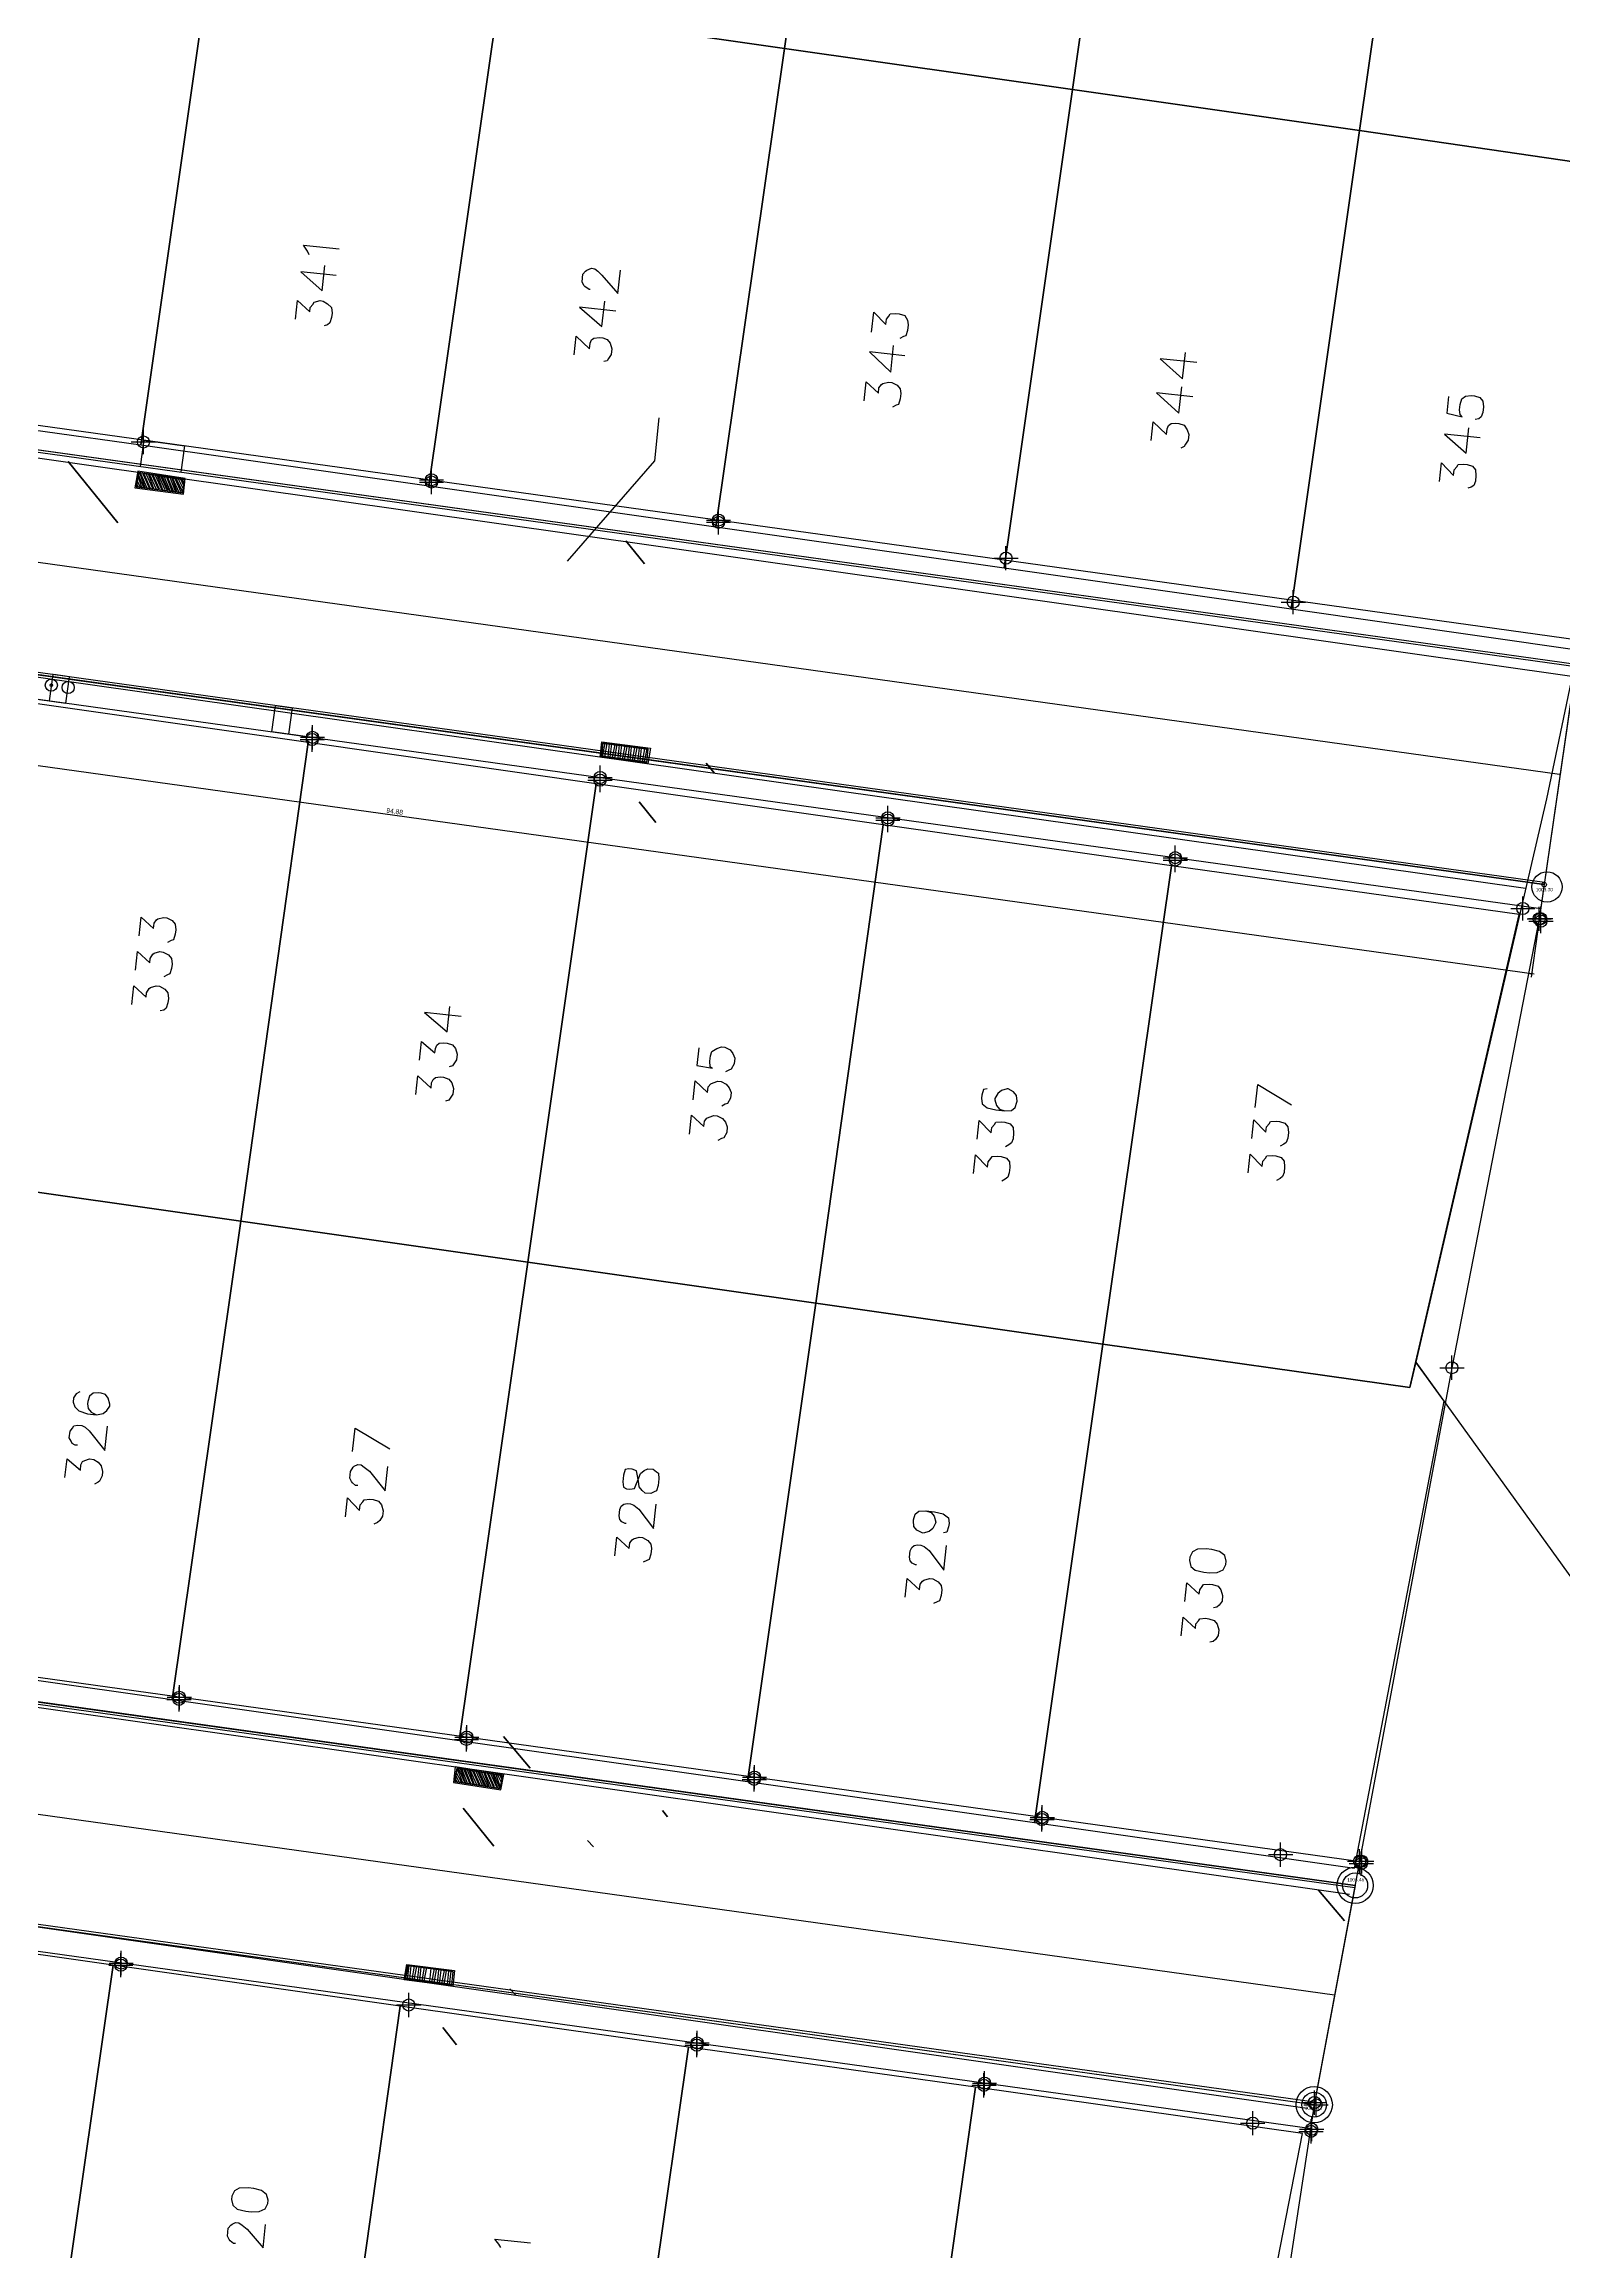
# Model space of a CAD drawing. Header units: metres. Extents: x -977055 to 805873, y -1033982 to 242021.
# Drawn here: x 1085.3 to 1148, y 896.6 to 987.7 of the extents above; entities that cross this region are included whole.
import ezdxf

# ---------------------------------------------------------------- set-up
doc = ezdxf.new("R2010")
doc.units = ezdxf.units.M
doc.header["$PDMODE"] = 32
doc.header["$PDSIZE"] = 1.5
for name, color, linetype in [('C-ROAD-PROF-TEXT', 11, 'Continuous'), ('NIVEL BORDILLO', 6, 'Continuous'), ('V-NODE', 1, 'Continuous')]:
    doc.layers.add(name, color=color, linetype=linetype)
doc.layers.add('PDF2_area escolar', color=7, linetype='Continuous', true_color=0x989898)
doc.layers.add('PDF_Geometry', color=7, linetype='Continuous', true_color=0x797979)
doc.layers.get('PDF2_area escolar').off()
doc.styles.add('CITY2', font='stylu.ttf', dxfattribs={"height": 0.2})
doc.styles.add('MtXpl_Calibri', font='calibri.ttf')
doc.dimstyles.new('COTAS2', dxfattribs={"dimtxt": 0.02, "dimasz": 0.1, "dimexe": 0.15, "dimexo": 0.08, "dimgap": 0.05, "dimtad": 1, "dimzin": 0, "dimdsep": 46, "dimtxsty": 'CITY2', "dimblk": 'ARCHTICK', "dimcen": 1, "dimdle": 0.1, "dimclrd": 1, "dimclre": 1, "dimclrt": 2, "dimadec": 0, "dimazin": 0, "dimtfac": 1, "dimtofl": 0, "dimtmove": 0, "dimatfit": 3, "dimldrblk": 'ARCHTICK', "dimfxl": 0.18, "dimtolj": 1, "dimtzin": 0, "dimarcsym": 0})

# ---------------------------------------------------------------- blocks, each defined once
blk = doc.blocks.new('base')
at = {"layer": 'PDF_Geometry', "lineweight": 25, "extrusion": (-0.000787417, 0.063364, 0.99799), "elevation": 0.026}
for points in [[(-314.355, -197.288), (-299.601, -195.681), (-292.744, -194.188), (-282.663, -192.111), (-274.476, -190.361), (-258.037, -185.154), (-248.029, -180.61), (-240.539, -177.71), (-228.643, -174.042), (-222.733, -172.714), (-217.384, -171.04), (-209.935, -169.248), (-202.16, -164.759), (-196.196, -160.284), (-195.073, -159.817), (-178.095, -157.457), (-154.298, -156.614), (-136.667, -154.611), (-124.436, -153.164), (-118.066, -151.474), (-100.79, -146.646), (-80.955, -140.967), (-73.385, -139.328), (-61.694, -135.822), (-40.504, -131.604), (-37.727, -130.872), (-17.661, -129.441), (1.311, -127.461), (21.092, -124.929), (41.006, -122.83), (47.376, -123.458), (63.592, -123.186), (81.402, -124.312), (85.639, -96.072), (88.705, -66.393), (92.811, -40.781), (97.16, -22.386), (100.596, -1.562), (102.483, 8.32), (109.691, 37.361), (117.528, 76.62), (126.217, 115.638), (131.513, 149.592), (134.682, 173.973), (136.916, 195.591), (139.956, 229.678), (141.558, 250.676), (142.614, 271.37), (143.252, 283.21), (147.066, 312.938), (152.58, 355.631), (153.554, 396.042), (150.869, 418.02), (151.777, 438.639), (150.959, 458.028), (151.777, 438.639), (150.869, 418.02), (153.554, 396.042), (152.58, 355.631), (147.066, 312.938), (143.252, 283.21), (142.614, 271.37), (141.558, 250.676), (139.956, 229.678), (136.916, 195.591), (134.682, 173.973), (131.513, 149.592), (126.217, 115.638), (117.528, 76.62), (109.691, 37.361), (102.483, 8.32), (100.596, -1.562), (97.16, -22.386), (92.811, -40.781), (88.705, -66.393), (85.639, -96.072), (81.402, -124.312), (63.592, -123.186), (47.376, -123.458), (41.006, -122.83), (21.092, -124.929), (1.311, -127.461), (-17.661, -129.441), (-37.727, -130.872), (-40.504, -131.604), (-61.694, -135.822), (-73.385, -139.328), (-80.955, -140.967), (-100.79, -146.646), (-118.066, -151.474), (-124.436, -153.164), (-136.667, -154.611), (-154.298, -156.614), (-178.095, -157.457), (-195.073, -159.817), (-196.196, -160.284), (-202.16, -164.759), (-209.935, -169.248), (-217.384, -171.04), (-222.733, -172.714), (-228.643, -174.042), (-240.539, -177.71), (-248.029, -180.61), (-258.037, -185.154), (-274.476, -190.361), (-282.663, -192.111), (-292.744, -194.188), (-299.601, -195.681), (-314.355, -197.288), (-312.178, -178.446), (-309.146, -157.898), (-306.876, -132.899), (-305.823, -118.002), (-298.643, -78.802), (-291.055, -45.077), (-282.252, -15.116), (-275.645, 10.473), (-270.319, 33.898), (-263.825, 63.164), (-258.15, 86.408), (-284.424, 123.888)], [(-267.999, 16.971), (-268.131, 15.874), (-179.142, 2.046), (-177.207, 3.482), (-171.285, 41.86)], [(-213.008, 40.023), (-212.933, 39.875), (-212.778, 39.625), (-214.241, 39.801)], [(-214.108, 40.898), (-212.646, 40.722), (-213.523, 41.523), (-213.65, 40.472)], [(-224.596, 41.605), (-224.55, 41.6), (-224.378, 41.486), (-224.338, 41.435), (-224.263, 41.287), (-224.302, 40.967), (-224.41, 40.841), (-224.461, 40.8), (-224.655, 40.731), (-224.792, 40.748), (-224.918, 40.856), (-225.084, 41.015), (-225.733, 41.788), (-225.849, 40.829)], [(-212.409, 42.687), (-212.503, 41.91), (-213.002, 42.388), (-213.024, 42.205), (-213.131, 42.079), (-213.188, 41.993), (-213.428, 41.929), (-213.565, 41.945), (-213.737, 42.059), (-213.903, 42.218), (-213.921, 42.452), (-213.899, 42.635), (-213.826, 42.858), (-213.723, 42.938), (-213.581, 42.967)], [(-225.645, 42.52), (-224.137, 42.338), (-225.059, 43.145), (-225.186, 42.093)], [(-236.191, 43.512), (-236.29, 42.689), (-236.783, 43.212), (-236.811, 42.984), (-236.919, 42.858), (-236.975, 42.772), (-237.209, 42.754), (-237.347, 42.77), (-237.57, 42.843), (-237.685, 43.043), (-237.708, 43.231), (-237.681, 43.46), (-237.608, 43.683), (-237.511, 43.717), (-237.363, 43.792)], [(-223.9, 44.303), (-223.993, 43.526), (-224.532, 44.055), (-224.56, 43.827), (-224.622, 43.695), (-224.725, 43.615), (-224.959, 43.596), (-225.096, 43.613), (-225.273, 43.681), (-225.394, 43.834), (-225.458, 44.074), (-225.43, 44.302), (-225.317, 44.474), (-225.26, 44.56), (-225.117, 44.589)], [(-172.675, 43.789), (-264.945, 58.105)], [(-237.554, 44.511), (-236.092, 44.335), (-236.963, 45.182), (-237.095, 44.085)], [(-249.605, 44.943), (-248.097, 44.761), (-249.014, 45.613), (-249.146, 44.516)], [(-235.849, 46.346), (-235.943, 45.569), (-236.442, 46.046), (-236.469, 45.818), (-236.577, 45.692), (-236.628, 45.651), (-236.868, 45.588), (-237.005, 45.604), (-237.223, 45.723), (-237.343, 45.877), (-237.367, 46.065), (-237.339, 46.294), (-237.266, 46.517), (-237.169, 46.551), (-237.021, 46.626)], [(-249.434, 46.36), (-247.926, 46.178), (-248.843, 47.03), (-248.976, 45.933)], [(-259.993, 46.473), (-259.911, 47.158), (-260.54, 47.327), (-260.459, 47.224), (-260.435, 47.036), (-260.463, 46.807), (-260.536, 46.584), (-260.69, 46.464), (-260.924, 46.446), (-261.061, 46.462), (-261.284, 46.535), (-261.405, 46.689), (-261.423, 46.923), (-261.395, 47.152), (-261.328, 47.329), (-261.225, 47.409), (-261.083, 47.438)], [(-223.521, 52.836), (-227.169, 48.732), (-227.383, 46.949)], [(-247.689, 48.143), (-247.783, 47.366), (-248.322, 47.895), (-248.349, 47.666), (-248.412, 47.535), (-248.514, 47.454), (-248.702, 47.431), (-248.84, 47.447), (-249.063, 47.52), (-249.178, 47.72), (-249.247, 47.914), (-249.219, 48.142), (-249.106, 48.314), (-249.049, 48.4), (-248.901, 48.475)], [(-261.269, 48.203), (-259.806, 48.027), (-260.683, 48.828), (-260.81, 47.777)], [(-207.722, 49.264), (-205.859, 48.946), (-205.741, 49.535), (-207.655, 49.812)], [(-205.97, 49.563), (-205.836, 49.129)], [(-206.061, 49.574), (-205.848, 49.038)], [(-206.107, 49.579), (-205.904, 48.952)], [(-206.198, 49.59), (-205.944, 49.003)], [(-206.29, 49.601), (-206.036, 49.014)], [(-206.335, 49.607), (-206.082, 49.02)], [(-206.427, 49.618), (-206.173, 49.031)], [(-206.473, 49.623), (-206.264, 49.042)], [(-206.564, 49.634), (-206.31, 49.047)], [(-206.655, 49.645), (-206.402, 49.058)], [(-206.701, 49.651), (-206.447, 49.064)], [(-206.792, 49.662), (-206.539, 49.075)], [(-206.838, 49.667), (-206.63, 49.086)], [(-206.93, 49.678), (-206.676, 49.091)], [(-207.021, 49.689), (-206.767, 49.102)], [(-207.067, 49.695), (-206.813, 49.108)], [(-207.153, 49.751), (-206.904, 49.119)], [(-207.244, 49.762), (-206.996, 49.13)], [(-207.29, 49.768), (-207.041, 49.135)], [(-207.381, 49.779), (-207.133, 49.146)], [(-207.427, 49.785), (-207.224, 49.157)], [(-259.569, 49.992), (-259.663, 49.215), (-260.156, 49.738), (-260.184, 49.51), (-260.292, 49.383), (-260.348, 49.298), (-260.582, 49.279), (-260.72, 49.296), (-260.943, 49.369), (-261.063, 49.523), (-261.081, 49.757), (-261.054, 49.985), (-260.986, 50.163), (-260.884, 50.243), (-260.741, 50.272)], [(-205.741, 49.535), (-205.747, 49.489)], [(-205.833, 49.546), (-205.758, 49.398)], [(-205.924, 49.557), (-205.774, 49.261)], [(-207.518, 49.796), (-207.264, 49.208)], [(-207.61, 49.807), (-207.356, 49.219)], [(-207.661, 49.766), (-207.402, 49.225)], [(-207.677, 49.629), (-207.493, 49.236)], [(-207.694, 49.492), (-207.584, 49.247)], [(-207.705, 49.401), (-207.63, 49.253)], [(-207.722, 49.264), (-207.722, 49.264)], [(-255.13, 108.395), (-164.82, 94.361), (-163.424, 92.477), (-169.398, 54.06), (-171.282, 52.664), (-262.916, 66.857)], [(-226.687, 61.194), (-224.819, 60.922), (-224.885, 60.374), (-226.753, 60.645)], [(-224.865, 60.928), (-224.976, 60.385)], [(-224.956, 60.939), (-225.068, 60.396)], [(-225.093, 60.955), (-225.159, 60.407)], [(-225.185, 60.966), (-225.251, 60.418)], [(-225.276, 60.977), (-225.388, 60.434)], [(-225.367, 60.988), (-225.479, 60.445)], [(-225.505, 61.005), (-225.571, 60.456)], [(-225.596, 61.016), (-225.662, 60.467)], [(-225.682, 61.073), (-225.799, 60.484)], [(-225.773, 61.084), (-225.885, 60.541)], [(-225.91, 61.1), (-225.976, 60.552)], [(-226.002, 61.111), (-226.068, 60.563)], [(-226.093, 61.122), (-226.205, 60.579)], [(-226.185, 61.133), (-226.296, 60.59)], [(-226.322, 61.15), (-226.388, 60.601)], [(-226.413, 61.161), (-226.479, 60.612)], [(-226.505, 61.172), (-226.616, 60.629)], [(-226.596, 61.183), (-226.708, 60.64)], [(-205.636, 68.117), (-205.729, 67.34), (-206.228, 67.817), (-206.256, 67.589), (-206.364, 67.463), (-206.415, 67.423), (-206.654, 67.359), (-206.791, 67.375), (-207.009, 67.494), (-207.13, 67.648), (-207.148, 67.882), (-207.126, 68.065), (-207.052, 68.288), (-206.956, 68.322), (-206.807, 68.397)], [(-205.465, 69.534), (-205.558, 68.757), (-206.057, 69.234), (-206.079, 69.052), (-206.193, 68.88), (-206.244, 68.84), (-206.484, 68.776), (-206.621, 68.792), (-206.838, 68.911), (-206.959, 69.065), (-206.977, 69.299), (-206.955, 69.482), (-206.882, 69.705), (-206.785, 69.739), (-206.637, 69.814)], [(-205.294, 70.951), (-205.388, 70.174), (-205.887, 70.651), (-205.909, 70.469), (-206.022, 70.297), (-206.073, 70.257), (-206.313, 70.193), (-206.45, 70.209), (-206.668, 70.328), (-206.788, 70.482), (-206.806, 70.716), (-206.784, 70.899), (-206.711, 71.122), (-206.609, 71.202), (-206.466, 71.231)], [(-218.893, 71.616), (-217.385, 71.434), (-218.308, 72.241), (-218.435, 71.189)], [(-217.148, 73.399), (-217.242, 72.622), (-217.787, 73.105), (-217.809, 72.922), (-217.871, 72.791), (-217.973, 72.71), (-218.162, 72.687), (-218.299, 72.703), (-218.522, 72.776), (-218.642, 72.93), (-218.706, 73.17), (-218.679, 73.398), (-218.565, 73.57), (-218.509, 73.656), (-218.366, 73.685)], [(-228.693, 73.028), (-228.605, 73.759), (-229.239, 73.882), (-229.153, 73.825), (-229.135, 73.591), (-229.163, 73.363), (-229.231, 73.186), (-229.43, 73.07), (-229.624, 73.001), (-229.761, 73.018), (-229.978, 73.137), (-230.099, 73.29), (-230.168, 73.484), (-230.141, 73.713), (-230.022, 73.93), (-229.925, 73.965), (-229.777, 74.04)], [(-216.978, 74.816), (-217.071, 74.039), (-217.61, 74.568), (-217.638, 74.339), (-217.7, 74.208), (-217.803, 74.127), (-217.991, 74.104), (-218.128, 74.12), (-218.351, 74.193), (-218.472, 74.347), (-218.536, 74.587), (-218.508, 74.815), (-218.395, 74.987), (-218.338, 75.073), (-218.195, 75.102)], [(-228.434, 75.176), (-228.528, 74.399), (-229.027, 74.877), (-229.054, 74.648), (-229.162, 74.522), (-229.259, 74.487), (-229.453, 74.418), (-229.59, 74.435), (-229.808, 74.553), (-229.928, 74.707), (-229.998, 74.901), (-229.97, 75.13), (-229.851, 75.347), (-229.754, 75.382), (-229.606, 75.457)], [(-240.573, 74.877), (-240.431, 74.906), (-240.357, 75.129), (-240.341, 75.266), (-240.359, 75.5), (-240.571, 75.665), (-240.931, 75.755), (-241.297, 75.799), (-241.577, 75.786), (-241.73, 75.665), (-241.803, 75.442), (-241.809, 75.397), (-241.791, 75.163), (-241.67, 75.009), (-241.453, 74.89), (-241.407, 74.884), (-241.167, 74.948), (-241.014, 75.069), (-240.895, 75.286), (-240.889, 75.332), (-240.953, 75.572), (-241.074, 75.725), (-241.297, 75.799)], [(-251.638, 75.792), (-251.754, 74.833), (-253.134, 75.694)], [(-228.264, 76.593), (-228.357, 75.816), (-228.856, 76.294), (-228.884, 76.065), (-228.992, 75.939), (-229.088, 75.904), (-229.282, 75.835), (-229.419, 75.851), (-229.637, 75.97), (-229.758, 76.124), (-229.827, 76.318), (-229.799, 76.546), (-229.68, 76.764), (-229.584, 76.799), (-229.435, 76.874)], [(-240.137, 76.957), (-240.231, 76.18), (-240.724, 76.703), (-240.752, 76.475), (-240.86, 76.349), (-240.916, 76.263), (-241.15, 76.245), (-241.287, 76.261), (-241.51, 76.334), (-241.631, 76.488), (-241.649, 76.722), (-241.622, 76.951), (-241.554, 77.128), (-241.451, 77.208), (-241.303, 77.283)], [(-251.484, 77.072), (-251.578, 76.295), (-252.071, 76.818), (-252.099, 76.59), (-252.207, 76.464), (-252.263, 76.378), (-252.497, 76.36), (-252.634, 76.376), (-252.857, 76.449), (-252.978, 76.603), (-252.996, 76.837), (-252.969, 77.066), (-252.901, 77.243), (-252.799, 77.323), (-252.65, 77.398)], [(-239.966, 78.374), (-240.06, 77.597), (-240.553, 78.12), (-240.581, 77.892), (-240.689, 77.766), (-240.746, 77.68), (-240.98, 77.662), (-241.117, 77.678), (-241.34, 77.751), (-241.46, 77.905), (-241.478, 78.139), (-241.451, 78.368), (-241.383, 78.545), (-241.281, 78.625), (-241.133, 78.7)], [(-251.313, 78.489), (-251.407, 77.712), (-251.9, 78.235), (-251.928, 78.007), (-252.036, 77.881), (-252.093, 77.795), (-252.327, 77.777), (-252.464, 77.793), (-252.687, 77.866), (-252.807, 78.02), (-252.826, 78.254), (-252.798, 78.483), (-252.73, 78.66), (-252.628, 78.74), (-252.48, 78.815)], [(-202.95, 86.945), (-202.802, 87.02), (-202.688, 87.191), (-202.666, 87.374), (-202.736, 87.568), (-202.902, 87.727), (-203.257, 87.863), (-203.622, 87.907), (-203.908, 87.848), (-204.061, 87.728), (-204.175, 87.556), (-204.186, 87.465), (-204.122, 87.225), (-204.001, 87.071), (-203.824, 87.004), (-203.732, 86.993), (-203.498, 87.011), (-203.345, 87.131), (-203.271, 87.354), (-203.26, 87.446), (-203.284, 87.634), (-203.405, 87.788), (-203.622, 87.907)], [(-202.823, 89.155), (-202.731, 89.144), (-202.6, 89.082), (-202.565, 88.985), (-202.49, 88.837), (-202.523, 88.563), (-202.631, 88.437), (-202.688, 88.351), (-202.83, 88.321), (-203.013, 88.343), (-203.145, 88.406), (-203.311, 88.565), (-203.954, 89.384), (-204.075, 88.379)], [(-214.182, 89.55), (-214.298, 88.59), (-215.724, 89.457)], [(-202.292, 90.482), (-202.385, 89.705), (-202.93, 90.188), (-202.958, 89.96), (-203.02, 89.828), (-203.117, 89.793), (-203.311, 89.724), (-203.493, 89.746), (-203.665, 89.86), (-203.786, 90.013), (-203.85, 90.253), (-203.828, 90.436), (-203.709, 90.653), (-203.658, 90.693), (-203.509, 90.768)], [(-214.383, 90.965), (-214.291, 90.954), (-214.165, 90.846), (-214.125, 90.795), (-214.05, 90.647), (-214.083, 90.373), (-214.197, 90.201), (-214.248, 90.161), (-214.396, 90.086), (-214.533, 90.102), (-214.659, 90.21), (-214.871, 90.375), (-215.514, 91.194), (-215.636, 90.189)], [(-213.857, 92.247), (-213.951, 91.47), (-214.444, 91.993), (-214.472, 91.764), (-214.58, 91.638), (-214.637, 91.552), (-214.871, 91.534), (-215.008, 91.551), (-215.231, 91.624), (-215.351, 91.778), (-215.415, 92.017), (-215.388, 92.246), (-215.274, 92.417), (-215.172, 92.498), (-215.024, 92.573)], [(-225.446, 92.669), (-225.4, 92.664), (-225.268, 92.601), (-225.188, 92.499), (-225.159, 92.356), (-225.192, 92.082), (-225.254, 91.95), (-225.356, 91.87), (-225.499, 91.841), (-225.636, 91.857), (-225.768, 91.92), (-225.98, 92.084), (-226.577, 92.898), (-226.698, 91.893)], [(-237.824, 92.306), (-238.047, 92.379), (-238.168, 92.532), (-238.232, 92.772), (-238.226, 92.818), (-238.107, 93.035), (-237.954, 93.156), (-237.714, 93.22), (-237.668, 93.214), (-237.451, 93.095), (-237.33, 92.942), (-237.312, 92.708), (-237.317, 92.662), (-237.391, 92.439), (-237.544, 92.318), (-237.824, 92.306), (-238.19, 92.35), (-238.55, 92.439), (-238.762, 92.604), (-238.78, 92.838), (-238.764, 92.975), (-238.69, 93.198), (-238.548, 93.227)], [(-224.961, 94.002), (-225.054, 93.225), (-225.553, 93.702), (-225.581, 93.474), (-225.689, 93.348), (-225.74, 93.307), (-225.979, 93.243), (-226.116, 93.26), (-226.334, 93.379), (-226.455, 93.533), (-226.478, 93.721), (-226.451, 93.949), (-226.377, 94.172), (-226.281, 94.207), (-226.132, 94.282)], [(-237.417, 94.529), (-237.371, 94.523), (-237.24, 94.461), (-237.159, 94.359), (-237.13, 94.216), (-237.163, 93.942), (-237.226, 93.81), (-237.328, 93.73), (-237.471, 93.7), (-237.608, 93.717), (-237.739, 93.779), (-237.951, 93.944), (-238.549, 94.758), (-238.67, 93.752)], [(-236.932, 95.861), (-237.026, 95.084), (-237.525, 95.562), (-237.552, 95.333), (-237.66, 95.207), (-237.711, 95.167), (-237.951, 95.103), (-238.088, 95.12), (-238.305, 95.239), (-238.426, 95.392), (-238.45, 95.581), (-238.422, 95.809), (-238.349, 96.032), (-238.252, 96.067), (-238.104, 96.142)], [(-248.486, 96.187), (-248.579, 95.41), (-249.078, 95.887), (-249.1, 95.704), (-249.208, 95.578), (-249.265, 95.492), (-249.499, 95.474), (-249.636, 95.491), (-249.859, 95.564), (-249.98, 95.718), (-250.043, 95.957), (-250.016, 96.186), (-249.902, 96.358), (-249.8, 96.438), (-249.657, 96.467)], [(-248.315, 97.604), (-248.408, 96.827), (-248.907, 97.304), (-248.929, 97.121), (-249.037, 96.995), (-249.094, 96.909), (-249.328, 96.891), (-249.465, 96.908), (-249.688, 96.981), (-249.809, 97.135), (-249.873, 97.374), (-249.845, 97.603), (-249.732, 97.774), (-249.629, 97.855), (-249.487, 97.884)], [(-220.21, 103.028), (-218.347, 102.711), (-218.235, 103.254), (-220.098, 103.571), (-219.85, 102.938)], [(-218.326, 103.265), (-218.257, 103.071)], [(-218.418, 103.276), (-218.268, 102.98)], [(-218.509, 103.287), (-218.284, 102.843)], [(-218.555, 103.293), (-218.347, 102.711)], [(-218.646, 103.304), (-218.392, 102.716)], [(-218.686, 103.355), (-218.484, 102.727)], [(-218.778, 103.366), (-218.53, 102.733)], [(-218.869, 103.377), (-218.621, 102.744)], [(-218.915, 103.382), (-218.667, 102.75)], [(-219.006, 103.393), (-218.758, 102.761)], [(-219.052, 103.399), (-218.844, 102.817)], [(-219.144, 103.41), (-218.89, 102.823)], [(-219.235, 103.421), (-218.981, 102.834)], [(-219.281, 103.426), (-219.027, 102.839)], [(-219.372, 103.437), (-219.118, 102.85)], [(-219.464, 103.448), (-219.21, 102.861)], [(-219.509, 103.454), (-219.255, 102.867)], [(-219.601, 103.465), (-219.347, 102.878)], [(-219.646, 103.47), (-219.438, 102.889)], [(-219.738, 103.481), (-219.484, 102.894)], [(-219.829, 103.492), (-219.575, 102.905)], [(-219.875, 103.498), (-219.621, 102.911)], [(-219.966, 103.509), (-219.712, 102.922)], [(-220.007, 103.56), (-219.804, 102.933)], [(-220.109, 103.48), (-219.941, 102.949)], [(-220.171, 103.348), (-219.987, 102.955)], [(-220.188, 103.211), (-220.078, 102.966)], [(-220.199, 103.12), (-220.17, 102.977)], [(-253.279, 117.214), (-163.472, 103.241), (-161.537, 104.677), (-155.57, 143.049), (-157.006, 144.984), (-245.635, 158.722)], [(-218.281, 103.259), (-218.24, 103.208)], [(-218.01, 111.666), (-216.096, 111.389), (-216.207, 110.846), (-218.076, 111.118)], [(-216.187, 111.4), (-216.253, 110.852)], [(-216.278, 111.411), (-216.344, 110.863)], [(-216.37, 111.422), (-216.482, 110.879)], [(-216.461, 111.433), (-216.573, 110.89)], [(-216.598, 111.45), (-216.664, 110.901)], [(-216.69, 111.461), (-216.756, 110.912)], [(-216.781, 111.472), (-216.893, 110.929)], [(-216.873, 111.483), (-216.984, 110.94)], [(-217.101, 111.51), (-217.167, 110.962)], [(-217.187, 111.567), (-217.304, 110.979)], [(-217.278, 111.578), (-217.39, 111.035)], [(-217.416, 111.595), (-217.482, 111.046)], [(-217.507, 111.606), (-217.573, 111.057)], [(-217.598, 111.617), (-217.71, 111.074)], [(-217.69, 111.628), (-217.802, 111.085)], [(-217.827, 111.644), (-217.893, 111.096)], [(-217.918, 111.655), (-217.984, 111.107)], [(-208.943, 122.259), (-208.852, 122.248), (-208.726, 122.141), (-208.685, 122.089), (-208.611, 121.941), (-208.649, 121.621), (-208.757, 121.495), (-208.808, 121.455), (-208.956, 121.38), (-209.093, 121.397), (-209.22, 121.504), (-209.432, 121.669), (-210.08, 122.443), (-210.196, 121.483)], [(-219.897, 122.559), (-219.822, 122.411), (-219.661, 122.206), (-221.124, 122.382)]]:
    blk.add_lwpolyline(points, dxfattribs=at)
for points in [[(-220.906, 29.892), (-232.741, 31.735), (-235.816, 11.981), (-223.936, 10.132)], [(-232.741, 31.735), (-244.621, 33.584), (-247.65, 13.824), (-235.816, 11.981)], [(-244.621, 33.584), (-256.455, 35.427), (-259.531, 15.673), (-247.65, 13.824)], [(-256.455, 35.427), (-269.512, 37.511), (-273.965, 17.876), (-259.531, 15.673)], [(-194.111, 46.001), (-205.95, 47.798), (-209.026, 28.044), (-197.192, 26.201)], [(-205.95, 47.798), (-217.831, 49.647), (-220.906, 29.892), (-209.026, 28.044)], [(-205.95, 47.798), (-217.831, 49.647), (-220.906, 29.892), (-209.026, 28.044)], [(-217.831, 49.647), (-229.665, 51.49), (-232.741, 31.735), (-220.906, 29.892)], [(-229.665, 51.49), (-241.545, 53.339), (-244.621, 33.584), (-232.741, 31.735)], [(-241.545, 53.339), (-253.379, 55.182), (-256.455, 35.427), (-244.621, 33.584)], [(-253.379, 55.182), (-265.168, 57.019), (-269.512, 37.511), (-256.455, 35.427)], [(-207.773, 49.223), (-205.818, 48.895), (-205.69, 49.575), (-207.696, 49.863)], [(-205.741, 49.535), (-205.859, 48.946), (-207.722, 49.264), (-207.655, 49.812)], [(-197.8, 78.117), (-209.68, 79.965), (-212.71, 60.205), (-200.875, 58.362)], [(-226.728, 61.245), (-224.768, 60.962), (-224.845, 60.323), (-226.85, 60.611)], [(-209.68, 79.965), (-221.514, 81.808), (-224.59, 62.054), (-212.71, 60.205)], [(-224.885, 60.374), (-224.819, 60.922), (-226.687, 61.194), (-226.753, 60.645)], [(-221.514, 81.808), (-233.394, 83.657), (-236.424, 63.897), (-224.59, 62.054)], [(-233.394, 83.657), (-245.229, 85.5), (-248.304, 65.746), (-236.424, 63.897)], [(-245.229, 85.5), (-257.886, 87.442), (-262.647, 67.937), (-248.304, 65.746)], [(-194.724, 97.871), (-206.604, 99.72), (-209.68, 79.965), (-197.8, 78.117)], [(-206.604, 99.72), (-218.439, 101.563), (-221.514, 81.808), (-209.68, 79.965)], [(-218.439, 101.563), (-230.319, 103.411), (-233.394, 83.657), (-221.514, 81.808)], [(-230.319, 103.411), (-242.153, 105.255), (-245.229, 85.5), (-233.394, 83.657)], [(-242.153, 105.255), (-255.353, 107.309), (-259.299, 88.03), (-258.15, 86.408), (-257.886, 87.442), (-245.229, 85.5)], [(-225.329, 90.939), (-225.348, 91.173), (-225.479, 91.236), (-225.616, 91.252), (-225.805, 91.228), (-225.867, 91.097), (-225.997, 90.788), (-226.065, 90.611), (-226.218, 90.49), (-226.366, 90.415), (-226.595, 90.443), (-226.721, 90.551), (-226.807, 90.607), (-226.825, 90.841), (-226.792, 91.116), (-226.719, 91.339), (-226.622, 91.373), (-226.474, 91.448), (-226.245, 91.421), (-226.119, 91.313), (-225.999, 91.159), (-225.98, 90.925), (-225.922, 90.64), (-225.893, 90.497), (-225.715, 90.429), (-225.578, 90.413), (-225.436, 90.442), (-225.363, 90.665)], [(-248.689, 94.496), (-248.753, 94.735), (-248.919, 94.894), (-249.28, 94.984), (-249.508, 95.012), (-249.834, 95.004), (-250.079, 94.895), (-250.198, 94.677), (-250.214, 94.54), (-250.15, 94.301), (-249.938, 94.136), (-249.624, 94.052), (-249.395, 94.024), (-249.024, 94.026), (-248.825, 94.141), (-248.706, 94.359)], [(-220.261, 102.988), (-218.261, 102.654), (-218.184, 103.294), (-220.138, 103.622)], [(-218.235, 103.254), (-218.347, 102.711), (-220.21, 103.028), (-220.098, 103.571)], [(-189.122, 128.589), (-200.956, 130.432), (-204.032, 110.678), (-192.152, 108.829)], [(-200.956, 130.432), (-212.837, 132.281), (-215.866, 112.521), (-204.032, 110.678)], [(-218.05, 111.718), (-216.044, 111.43), (-216.167, 110.795), (-218.127, 111.078)], [(-216.207, 110.846), (-216.096, 111.389), (-218.01, 111.666), (-218.076, 111.118)], [(-212.837, 132.281), (-224.671, 134.124), (-227.747, 114.37), (-215.866, 112.521)], [(-224.671, 134.124), (-236.551, 135.973), (-239.586, 116.167), (-227.747, 114.37)], [(-236.551, 135.973), (-249.757, 137.981), (-251.389, 126.353), (-253.061, 118.254), (-239.586, 116.167)], [(-208.792, 120.433), (-208.856, 120.672), (-209.022, 120.832), (-209.383, 120.921), (-209.611, 120.949), (-209.937, 120.942), (-210.182, 120.832), (-210.301, 120.615), (-210.317, 120.477), (-210.253, 120.238), (-210.041, 120.073), (-209.727, 119.989), (-209.498, 119.961), (-209.127, 119.963), (-208.928, 120.078), (-208.809, 120.296)]]:
    blk.add_lwpolyline(points, close=True, dxfattribs=at)
at = {"layer": 'PDF_Geometry', "color": 252, "lineweight": 25, "true_color": 0x989898, "extrusion": (-0.000787417, 0.063364, 0.99799), "elevation": 0.026}
for points in [[(-204.96, 51.018), (-202.95, 48.457)], [(-224.824, 60.877), (-224.784, 60.825)], [(-224.859, 60.973), (-224.819, 60.922)]]:
    blk.add_lwpolyline(points, dxfattribs=at)
at = {"layer": 'PDF_Geometry', "color": 109, "lineweight": 50, "true_color": 0x136633, "extrusion": (-0.000787417, 0.063364, 0.99799), "elevation": 0.026}
for points in [[(-204.96, 51.018), (-202.95, 48.457)], [(-207.584, 49.247), (-207.544, 49.196)], [(-226.702, 52.988), (-225.938, 52.015)], [(-224.859, 60.973), (-224.819, 60.922)]]:
    blk.add_lwpolyline(points, dxfattribs=at)
at = {"layer": 'PDF_Geometry', "color": 32, "lineweight": 50, "true_color": 0xb85b00, "extrusion": (-0.000787417, 0.063364, 0.99799), "elevation": 0.026}
for points in [[(-229.459, 61.667), (-229.137, 61.257)], [(-227.035, 63.693), (-226.352, 62.823)]]:
    blk.add_lwpolyline(points, dxfattribs=at)
at = {"layer": 'PDF_Geometry', "color": 3, "lineweight": 40, "extrusion": (-0.000787417, 0.063364, 0.99799), "elevation": 0.026}
for points in [[(-221.356, 102.749), (-220.265, 101.412)], [(-226.996, 104.82), (-226.795, 104.563)], [(-223.929, 106.027), (-223.682, 105.765)], [(-254.906, 109.481), (-253.855, 108.195)], [(-220.644, 112.123), (-220.398, 111.861)], [(-218.175, 114.144), (-217.612, 113.427)]]:
    blk.add_lwpolyline(points, dxfattribs=at)
at = {"layer": 'PDF_Geometry', "color": 215, "lineweight": 50, "true_color": 0xa9529f, "extrusion": (-0.000787417, 0.063364, 0.99799), "elevation": 0.026}
for points in [[(-219.812, 105.948), (-218.565, 104.36)], [(-218.175, 114.144), (-217.612, 113.427)]]:
    blk.add_lwpolyline(points, dxfattribs=at)
blk = doc.blocks.new('*U4741')
at = {"color": 0, "linetype": 'ByBlock', "lineweight": -2, "transparency": 16777216}
for p, q in [((-1, 0), (1, 0)), ((0, -1), (0, 1))]:
    blk.add_line(p, q, dxfattribs=at)
blk.add_circle((0, 0), 0.5, dxfattribs=at)
blk = doc.blocks.new('_ArchTick')
at = {"color": 0, "linetype": 'ByBlock', "const_width": 0.15}
blk.add_lwpolyline([(-0.5, -0.5), (0.5, 0.5)], dxfattribs=at)
blk = doc.blocks.new('*D5088')
at = {"color": 1, "linetype": 'Continuous', "lineweight": -2, "transparency": 16777216}
for p, q in [((1053.244, 966.049), (1052.722, 962.305)), ((1147.221, 952.959), (1146.699, 949.214))]:
    blk.add_line(p, q, dxfattribs=at)
at = {"color": 1, "lineweight": -2, "transparency": 16777216}
blk.add_line((1052.644, 962.467), (1146.819, 949.349), dxfattribs=at)
at = {"layer": 'Defpoints', "color": 0, "transparency": 16777216}
for p in [(1053.255, 966.129, 1002.422), (1147.232, 953.038, 1002.422), (1146.72, 949.363)]:
    blk.add_point(p, dxfattribs=at)
at = {"color": 1, "lineweight": -2, "transparency": 16777216, "xscale": 0.1, "yscale": 0.1, "zscale": 0.1}
for p, rotation in [((1052.743, 962.453), 172.0702592729496), ((1146.72, 949.363), 352.0702592729496)]:
    blk.add_blockref('_ArchTick', p, dxfattribs=dict(at, rotation=rotation))
at = {"color": 2, "transparency": 16777216, "insert": (1099.753, 956.061), "char_height": 0.2, "attachment_point": 5, "rotation": 352.07026, "style": 'CITY2'}
blk.add_mtext('\\A1;94.88', dxfattribs=at)

msp = doc.modelspace()

# ---------------------------------------------------------------- linework, layer by layer
at = {"color": 7}
msp.add_line((1089.38436, 971.39453, 1002.422), (1089.2326, 970.30505, 1002.422), dxfattribs=at)
at = {"color": 4}
msp.add_line((1089.373, 971.313), (1089.38436, 971.39453, 1002.422), dxfattribs=at)
at = {"color": 1}
for p, q in [((1089.38436, 971.39453, 1002.422), (1091.0681, 971.16, 1002.422)), ((1091.0681, 971.16, 1002.422), (1090.91635, 970.07052, 1002.422)), ((1085.631, 961.71983, 948.74016), (1085.47924, 960.63035, 948.74016)), ((1086.32431, 961.62326, 948.74016), (1085.631, 961.71983, 948.74016)), ((1086.32431, 961.62326, 948.74016), (1085.66813, 961.71466, 948.74016)), ((1086.17255, 960.53377, 1002.422), (1086.32431, 961.62326, 1002.422)), ((1084.48881, 960.7683, 1002.422), (1086.17255, 960.53377, 1002.422)), ((1094.67148, 959.34995, 1002.422), (1094.82323, 960.43944, 1002.422)), ((1094.82323, 960.43944, 1002.422), (1095.51654, 960.34286, 1002.422)), ((1095.51654, 960.34286, 1002.422), (1095.36479, 959.25338, 1002.422)), ((1096.35522, 959.11542, 1002.422), (1094.67148, 959.34995, 1002.422)), ((1096.356, 959.121), (1096.35522, 959.11542, 1002.422))]:
    msp.add_line(p, q, dxfattribs=at)
at = {"color": 1, "elevation": 1002.422}
msp.add_lwpolyline([(1056.02109, 975.03206), (1148.55182, 962.1434), (1147.2319, 953.03844), (1054.72106, 965.92433), (1052.93741, 964.57721), (1054.65028, 976.84713), (1056.02109, 975.03206)], dxfattribs=at)
at = {"color": 1}
msp.add_lwpolyline([(1049.08148, 924.29828), (1139.42402, 911.71992), (1137.73257, 902.66668), (1047.66937, 915.20615), (1045.9675, 913.92177), (1047.67538, 926.15997), (1049.08148, 924.29828)], dxfattribs=at)
for centre, radius in [((1085.56892, 961.27413), 0.25), ((1085.572, 961.273), 0.05), ((1086.26222, 961.17756), 0.25)]:
    msp.add_circle(centre, radius, dxfattribs=at)
for centre, radius in [((1147.35082, 952.94425), 0.62405), ((1139.42402, 911.71992, 1007.297), 0.5174), ((1137.73257, 902.66668, 1007.297), 0.51057)]:
    msp.add_circle(centre, radius)
for p in [(1139.42402, 911.71992, 1007.297), (1137.73257, 902.66668, 1007.297)]:
    msp.add_point(p, dxfattribs=at)
at = {"layer": 'NIVEL BORDILLO', "color": 2}
for p, q in [((1055.70178, 976.08619, 1002.422), (1148.63357, 963.14167, 1002.422)), ((1056.10631, 974.91923, 1002.422), (1148.53802, 962.04436, 1002.422)), ((1056.16114, 975.01256, 1002.422), (1148.55182, 962.1434, 1002.422)), ((1054.92921, 970.53974, 1002.422), (1147.861, 957.59522, 1002.422)), ((1053.25494, 966.12854, 1002.422), (1147.2319, 953.03844, 1002.422)), ((1054.83393, 966.00957, 1002.422), (1147.2457, 953.13748, 1002.422)), ((1054.84891, 964.89686, 1002.422), (1147.08843, 952.04877, 1002.422)), ((1148.696, 963.138, 997.634), (1147.027, 951.625, 997.634)), ((1147.027, 951.625, 997.634), (1143.422, 933.093, 997.634)), ((1143.422, 933.093, 997.634), (1139.611, 912.719, 997.634)), ((1139.45769, 912.72488, 1007.297), (1049.28139, 925.2801, 1007.297)), ((1139.42402, 911.71992, 1007.297), (1047.44726, 924.52581, 1007.297)), ((1139.41023, 911.62087, 1007.297), (1049.02665, 924.20495, 1007.297)), ((1138.57687, 907.1935, 1007.297), (1048.84024, 919.6875, 1007.297)), ((1137.73257, 902.66668, 1007.297), (1046.17528, 915.41417, 1007.297)), ((1137.74636, 902.76572, 1007.297), (1047.78232, 915.29139, 1007.297)), ((1137.631, 901.67117, 1007.297), (1048.068, 914.141, 1007.297)), ((1139.611, 912.719, 997.634), (1137.746, 902.754, 997.634)), ((1137.746, 902.754, 997.634), (1134.538, 881.895, 997.634))]:
    msp.add_line(p, q, dxfattribs=at)
msp.add_circle((1147.2319, 953.03844, 1002.422), 0.09326, dxfattribs=at)
at = {"layer": 'PDF_Geometry', "lineweight": 25, "extrusion": (-0.000787417, 0.063364, 0.99799)}
msp.add_arc((-1174.84152, -855.82041, 1060.76006), 14.98539, 347.0766803, 35.1638246, dxfattribs=at)

# ---------------------------------------------------------------- block references
at = {"layer": 'PDF2_area escolar'}
msp.add_blockref('base', (882.736, 1016.336, 999.038), dxfattribs=at)
at = {"layer": 'V-NODE', "color": 2, "lineweight": -2, "xscale": 0.5, "yscale": 0.5, "zscale": 0.5}
for p in [(1089.373, 971.313, 1002.258), (1101.271, 969.661, 1002.48), (1101.274, 969.755, 1002.507), (1113.126, 967.998, 1002.354), (1113.129, 968.09, 1002.382), (1125.001, 966.516, 1002.534), (1136.868, 964.699, 1003.182), (1096.348, 959.027, 1002.98), (1096.356, 959.121, 1003.009), (1108.234, 957.349, 1003.165), (1108.239, 957.46, 1003.171), (1120.123, 955.703, 1003.156), (1120.125, 955.798, 1003.186), (1131.995, 954.053, 1003.445), (1131.996, 954.151, 1003.477), (1146.353, 952.054, 1004.222), (1147.027, 951.625, 1004.709), (1147.091, 951.633, 1004.764), (1147.098, 951.528, 1004.732), (1143.422, 933.093, 1006.024), (1090.844, 919.402, 1005.076), (1090.858, 919.488, 1005.089), (1102.719, 917.747, 1005.263), (1102.732, 917.841, 1005.277), (1114.604, 916.097, 1005.477), (1114.617, 916.188, 1005.487), (1126.488, 914.442, 1005.714), (1126.502, 914.53, 1005.726), (1136.344, 912.99, 1005.778), (1139.611, 912.719, 1006.91), (1139.679, 912.62, 1006.953), (1139.695, 912.716, 1006.962), (1088.441, 908.427, 1005.651), (1088.455, 908.513, 1005.665), (1100.333, 906.784, 1005.925), (1112.232, 905.126, 1006.065), (1112.249, 905.215, 1006.077), (1124.094, 903.466, 1006.303), (1124.115, 903.553, 1006.315), (1135.195, 901.902, 1006.471), (1137.746, 902.754, 1007.212), (1137.81, 902.655, 1007.276), (1137.603, 901.566, 1007.286), (1137.631, 901.658, 1007.297)]:
    msp.add_blockref('*U4741', p, dxfattribs=at)

# ---------------------------------------------------------------- texts
at = {"layer": 'C-ROAD-PROF-TEXT', "color": 2, "style": 'MtXpl_Calibri'}
for s, p in [('1003.30', (1146.88341, 952.75801)), ('1005.46', (1139.09257, 911.87959, 997.634)), ('1005.62', (1137.34088, 902.45827, 997.634))]:
    msp.add_text(s, height=0.1375, rotation=0.5711077, dxfattribs=at).set_placement(p)

# ---------------------------------------------------------------- dimensions: what is measured, and where the dimension line sits
at = {"color": 1}
dim = msp.add_aligned_dim(p1=(1053.25494, 966.12854, 1002.422), p2=(1147.2319, 953.03844, 1002.422), distance=-3.71089, dimstyle='COTAS2', dxfattribs=at)
dim.commit()
dim.dimension.update_dxf_attribs({"geometry": '*D5088', "text_midpoint": (1099.75278, 956.06107)})

doc.saveas('drawing.dxf')
